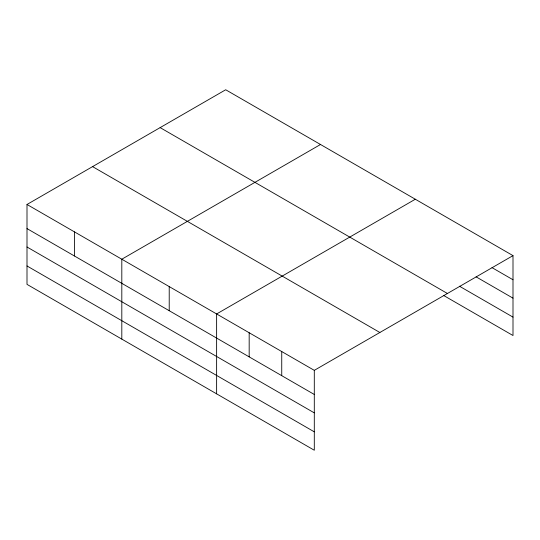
<?xml version="1.0" encoding="UTF-8"?>
<svg xmlns="http://www.w3.org/2000/svg" width="540" height="540" viewBox="0 0 540 540"><rect width="100%" height="100%" fill="white"/><g stroke="black" fill="none" stroke-linecap="round" stroke-linejoin="round"><path stroke-width="0.81" d="M314.3 412.877L314.3 370.352L27 204.478L27 284.371L314.3 450.239L314.3 412.877L27 247.003M443.536 295.421L513 335.522L513 255.629L225.7 89.761L27 204.478M320.51 144.497L121.811 259.214L121.811 339.107M415.321 199.233L216.621 313.956L216.621 393.842M314.3 370.352L513 255.629M492.014 267.638L513 279.754M476.098 276.851L513 298.154M459.459 286.207L513 317.115M160.13 127.616L447.431 293.49M92.569 166.624L379.87 332.492M27 228.602L314.3 394.47M27 265.964L314.3 431.838M281.738 351.554L281.738 375.671M249.176 332.755L249.176 356.873M169.216 286.585L169.216 310.709M74.405 231.849L74.405 255.967"/></g></svg>
